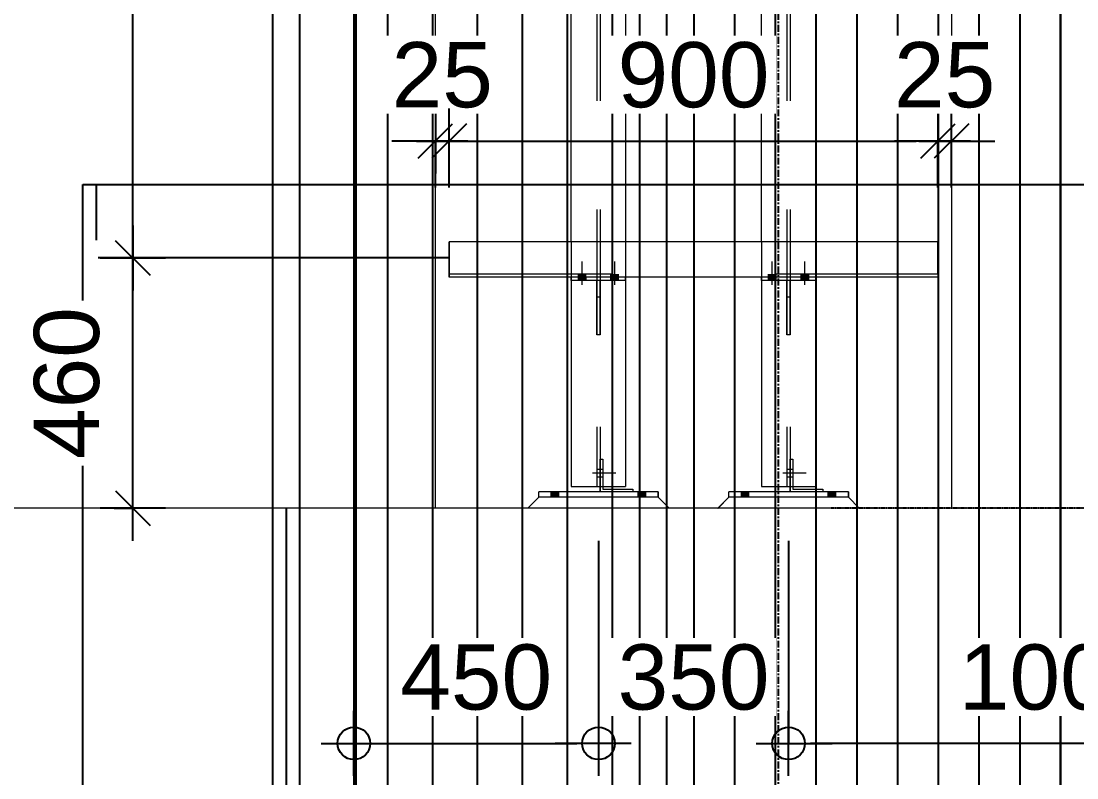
# Model space of a CAD drawing. Header units: millimetres. Extents: x 663313 to 1226001, y 1431724 to 1620898.
# Drawn here: x 1044069 to 1046013, y 1513459 to 1514852 of the extents above; entities that cross this region are included whole.
import ezdxf

# ---------------------------------------------------------------- set-up
doc = ezdxf.new("R2010")
doc.units = ezdxf.units.MM
for name, pattern in [('Grid Line', [22.225, 12.7, -3.175, 3.175, -3.175]), ('HIDDEN', [0.375, 0.25, -0.125]), ('XKITLINE00', [0]), ('XKITLINE02', [4, 2, -2])]:
    doc.linetypes.add(name, pattern=pattern)
doc.layers.add('000 - 0_HIDE_OBJ_FRAMING_DEF_SUB', color=7, linetype='Continuous', plot=False)
for name, color, linetype, lineweight in [('A-FLOR-E', 7, 'Continuous', 9), ('A-GENM', 7, 'Continuous', 9), ('Bolt', 7, 'Continuous', 0), ('Part', 7, 'Continuous', 0)]:
    doc.layers.add(name, color=color, linetype=linetype, lineweight=lineweight)
doc.styles.add('Arial', font='arial.ttf')
doc.dimstyles.new('Dim - 40 - Cen', dxfattribs={"dimscale": 0.04, "dimtxt": 3, "dimasz": 1, "dimexe": 0, "dimexo": 2.5, "dimgap": 1.5, "dimtad": 1, "dimdec": 0, "dimlfac": 1000, "dimzin": 1, "dimdsep": 46, "dimtxsty": 'Arial', "dimblk": 'CEN1', "dimcen": 0.09, "dimclrd": 7, "dimclre": 7, "dimclrt": 7, "dimadec": 0, "dimazin": 0, "dimtfac": 1, "dimtdec": 0, "dimtix": 1, "dimtofl": 0, "dimtmove": 2, "dimatfit": 3, "dimfxl": 1, "dimtfill": 1, "dimtfillclr": 256, "dimtolj": 1, "dimtzin": 0, "dimarcsym": 0})
doc.dimstyles.new('Dim - 40 - End', dxfattribs={"dimscale": 0.04, "dimtxt": 3, "dimasz": 1, "dimexe": 0, "dimexo": 2.5, "dimgap": 1.5, "dimtad": 1, "dimdec": 0, "dimlfac": 1000, "dimzin": 1, "dimdsep": 46, "dimtxsty": 'Arial', "dimblk": 'END', "dimcen": 0.09, "dimclrd": 7, "dimclre": 7, "dimclrt": 7, "dimadec": 0, "dimazin": 0, "dimtfac": 1, "dimtdec": 0, "dimtix": 1, "dimtofl": 0, "dimtmove": 2, "dimatfit": 3, "dimfxl": 1, "dimtfill": 1, "dimtfillclr": 256, "dimtolj": 1, "dimtzin": 0, "dimarcsym": 0})

# ---------------------------------------------------------------- blocks, each defined once
blk = doc.blocks.new('END')
at = {"color": 7}
for p, q in [((0, 1.5), (0, -1.5)), ((-0.795, -0.795), (0.795, 0.795)), ((1.5, 0), (-1.5, 0))]:
    blk.add_line(p, q, dxfattribs=at)
blk = doc.blocks.new('*D5244')
at = {"layer": '000 - 0_HIDE_OBJ_FRAMING_DEF_SUB', "color": 7, "lineweight": -2, "transparency": 16777216}
for p, q in [((1044182.8, 1512687.7), (1044182.8, 1514550.8)), ((1044182.8, 1514550.8), (1044207.7, 1514550.8)), ((1044207.8, 1514448.1), (1044207.8, 1514550.8))]:
    blk.add_line(p, q, dxfattribs=at)
at = {"layer": 'Defpoints', "color": 7, "transparency": 16777216}
for p in [(1044207.8, 1514550.8), (1044207.8, 1514448), (1044182.8, 1512687.6)]:
    blk.add_point(p, dxfattribs=at)
at = {"layer": '000 - 0_HIDE_OBJ_FRAMING_DEF_SUB', "color": 7, "lineweight": -2, "transparency": 16777216, "xscale": 0.04, "yscale": 0.04, "zscale": 0.04, "rotation": 180}
blk.add_blockref('END', (1044182.8, 1514550.8), dxfattribs=at)
at = {"layer": '000 - 0_HIDE_OBJ_FRAMING_DEF_SUB', "color": 7, "lineweight": -2, "transparency": 16777216, "xscale": 0.04, "yscale": 0.04, "zscale": 0.04}
blk.add_blockref('END', (1044207.8, 1514550.8), dxfattribs=at)
at = {"layer": '000 - 0_HIDE_OBJ_FRAMING_DEF_SUB', "color": 7, "transparency": 16777216, "insert": (1044195.3, 1514550.9), "char_height": 0.12, "attachment_point": 5, "style": 'Arial', "bg_fill": 3, "box_fill_scale": 1.1, "bg_fill_color": 256, "bg_fill_true_color": 13158600, "bg_fill_transparency": 0}
blk.add_mtext('\\A1;25000', dxfattribs=at)
blk = doc.blocks.new('*D5245')
at = {"layer": '000 - 0_HIDE_OBJ_FRAMING_DEF_SUB', "color": 7, "lineweight": -2, "transparency": 16777216}
for p, q in [((1044207.8, 1514448.1), (1044207.8, 1514550.8)), ((1044207.8, 1514550.8), (1046907.7, 1514550.8)), ((1046907.8, 1514448.1), (1046907.8, 1514550.8))]:
    blk.add_line(p, q, dxfattribs=at)
at = {"layer": 'Defpoints', "color": 7, "transparency": 16777216}
for p in [(1046907.8, 1514550.8), (1044207.8, 1514448), (1046907.8, 1514448)]:
    blk.add_point(p, dxfattribs=at)
at = {"layer": '000 - 0_HIDE_OBJ_FRAMING_DEF_SUB', "color": 7, "lineweight": -2, "transparency": 16777216, "xscale": 0.04, "yscale": 0.04, "zscale": 0.04, "rotation": 180}
blk.add_blockref('END', (1044207.8, 1514550.8), dxfattribs=at)
at = {"layer": '000 - 0_HIDE_OBJ_FRAMING_DEF_SUB', "color": 7, "lineweight": -2, "transparency": 16777216, "xscale": 0.04, "yscale": 0.04, "zscale": 0.04}
blk.add_blockref('END', (1046907.8, 1514550.8), dxfattribs=at)
at = {"layer": '000 - 0_HIDE_OBJ_FRAMING_DEF_SUB', "color": 7, "transparency": 16777216, "insert": (1045557.8, 1514550.9), "char_height": 0.12, "attachment_point": 5, "style": 'Arial', "bg_fill": 3, "box_fill_scale": 1.1, "bg_fill_color": 256, "bg_fill_true_color": 13158600, "bg_fill_transparency": 0}
blk.add_mtext('\\A1;2700000', dxfattribs=at)
blk = doc.blocks.new('GM_Louver Grill Vertical Z1 - Z Profile-V256-ENT 4 ELE-2 sheet')
at = {"layer": '000 - 0_HIDE_OBJ_FRAMING_DEF_SUB', "color": 7}
blk.add_line((-142238.2, 105670), (-142238.2, 110050), dxfattribs=at)
blk = doc.blocks.new('5')
at = {"layer": '000 - 0_HIDE_OBJ_FRAMING_DEF_SUB', "color": 7}
for p, q in [((1849149.8, 110050), (1849149.8, 105670)), ((1849726.1, 105670), (1849726.1, 110050)), ((1849826.1, 105670), (1849826.1, 110050))]:
    blk.add_line(p, q, dxfattribs=at)
for points in [[(1849776.1, 110050), (1849099.8, 110050), (1849099.8, 105670), (1849776.1, 105670)], [(1849776.1, 110050), (1851276.1, 110050), (1851276.1, 105670), (1849776.1, 105670)]]:
    blk.add_lwpolyline(points, close=True, dxfattribs=at)
at = {"layer": 'A-GENM', "color": 7}
for p in [(1991550.2, 0), (1991633, 0), (1991715.8, 0), (1991798.6, 0), (1991881.5, 0), (1992114.3, 0), (1992189.3, 0), (1992264.3, 0), (1992339.3, 0), (1992414.3, 0), (1992489.3, 0), (1992564.3, 0), (1992639.3, 0), (1992714.3, 0), (1992789.3, 0)]:
    blk.add_blockref('GM_Louver Grill Vertical Z1 - Z Profile-V256-ENT 4 ELE-2 sheet', p, dxfattribs=at)
blk = doc.blocks.new('CEN1')
at = {"color": 7}
for p, q in [((0, 1.5), (0, -1.5)), ((1.5, 0), (-1.5, 0))]:
    blk.add_line(p, q, dxfattribs=at)
blk.add_circle((0, 0), 0.75, dxfattribs=at)
blk = doc.blocks.new('*D5131')
at = {"layer": '000 - 0_HIDE_OBJ_FRAMING_DEF_SUB', "color": 7, "lineweight": -2, "transparency": 16777216}
for p, q in [((13.5346, -0.1765), (13.5346, -0.4329)), ((14.5343, -0.2775), (14.5343, -0.4329)), ((14.4943, -0.4329), (13.5746, -0.4329))]:
    blk.add_line(p, q, dxfattribs=at)
at = {"layer": 'Defpoints', "color": 7, "transparency": 16777216}
for p in [(13.5346, -0.0765), (14.5343, -0.1775), (13.5346, -0.4329)]:
    blk.add_point(p, dxfattribs=at)
at = {"layer": '000 - 0_HIDE_OBJ_FRAMING_DEF_SUB', "color": 7, "lineweight": -2, "transparency": 16777216, "xscale": 0.04, "yscale": 0.04, "zscale": 0.04, "rotation": 180}
blk.add_blockref('CEN1', (13.5346, -0.4329), dxfattribs=at)
at = {"layer": '000 - 0_HIDE_OBJ_FRAMING_DEF_SUB', "color": 7, "lineweight": -2, "transparency": 16777216, "xscale": 0.04, "yscale": 0.04, "zscale": 0.04}
blk.add_blockref('CEN1', (14.5343, -0.4329), dxfattribs=at)
at = {"layer": '000 - 0_HIDE_OBJ_FRAMING_DEF_SUB', "color": 7, "transparency": 16777216, "insert": (14.0344, -0.3116), "char_height": 0.12, "attachment_point": 5, "style": 'Arial', "bg_fill": 3, "box_fill_scale": 1.1, "bg_fill_color": 256, "bg_fill_true_color": 13158600, "bg_fill_transparency": 0}
blk.add_mtext('\\A1;1000', dxfattribs=at)
blk = doc.blocks.new('*A15523451')
at = {"layer": 'Bolt'}
for points in [[(268.458, 157.265), (268.458, 157.225), (268.365, 157.225), (268.365, 157.265)], [(268.459, 157.225), (268.459, 157.185), (268.365, 157.185), (268.365, 157.225)], [(268.858, 157.265), (268.858, 157.225), (268.765, 157.225), (268.765, 157.265)], [(268.859, 157.225), (268.859, 157.185), (268.765, 157.185), (268.765, 157.225)]]:
    blk.add_hatch(color=7, dxfattribs=at).paths.add_polyline_path(points, flags=17)
at = {"layer": 'Bolt', "color": 7, "linetype": 'XKITLINE00', "lineweight": 0}
for p, q in [((268.412, 157.132), (268.412, 157.418)), ((268.812, 157.132), (268.812, 157.418)), ((268.365, 157.225), (268.365, 157.265)), ((268.365, 157.185), (268.365, 157.225)), ((268.458, 157.225), (268.458, 157.265)), ((268.459, 157.185), (268.459, 157.225)), ((268.765, 157.225), (268.765, 157.265)), ((268.765, 157.185), (268.765, 157.225)), ((268.858, 157.225), (268.858, 157.265)), ((268.859, 157.185), (268.859, 157.225))]:
    blk.add_line(p, q, dxfattribs=at)
blk = doc.blocks.new('*A15533452')
at = {"layer": 'Part', "color": 7, "linetype": 'XKITLINE00', "lineweight": 0}
for p, q in [((268.591434, 156.985138), (268.591434, 157.185138)), ((268.631434, 157.185138), (268.591434, 157.185138)), ((268.631434, 156.985138), (268.631434, 157.185138)), ((268.63202, 156.518471), (268.63202, 157.185138)), ((268.591873, 156.518471), (268.591434, 156.985138)), ((268.591434, 156.985138), (268.631434, 156.985138)), ((268.631434, 156.985138), (268.631873, 156.518471)), ((268.63202, 156.518471), (268.591873, 156.518471)), ((268.631873, 156.518471), (268.63202, 156.518471))]:
    blk.add_line(p, q, dxfattribs=at)
at = {"layer": 'Part', "color": 7, "linetype": 'XKITLINE02', "lineweight": 0}
for p, q in [((268.591434, 157.185138), (268.59202, 157.185138)), ((268.59202, 157.185138), (268.59202, 156.518471)), ((268.631434, 157.185138), (268.63202, 157.185138)), ((268.63202, 157.185138), (268.631434, 157.185138)), ((268.59202, 156.518471), (268.591873, 156.518471))]:
    blk.add_line(p, q, dxfattribs=at)
blk = doc.blocks.new('*A15543453')
at = {"layer": 'Part', "color": 7, "linetype": 'XKITLINE00', "lineweight": 0}
for p, q in [((268.278101, 157.185138), (268.278101, 157.225138)), ((268.944768, 157.185138), (268.278101, 157.185138)), ((268.944768, 157.185138), (268.944768, 157.225138)), ((268.945353, 157.185138), (268.944768, 157.185138)), ((268.945353, 157.185138), (268.944768, 157.185138)), ((268.945353, 157.225138), (268.945353, 157.185138))]:
    blk.add_line(p, q, dxfattribs=at)
at = {"layer": 'Part', "color": 7, "linetype": 'XKITLINE02', "lineweight": 0}
for p, q in [((268.945353, 157.225138), (268.278101, 157.225138)), ((268.278686, 157.185138), (268.278686, 157.225138)), ((268.944768, 157.225138), (268.945353, 157.225138))]:
    blk.add_line(p, q, dxfattribs=at)
blk = doc.blocks.new('*A15553454')
at = {"layer": 'Bolt'}
for points in [[(270.792, 157.265), (270.792, 157.225), (270.698, 157.225), (270.698, 157.265)], [(270.792, 157.225), (270.792, 157.185), (270.698, 157.185), (270.698, 157.225)], [(271.192, 157.265), (271.192, 157.225), (271.098, 157.225), (271.098, 157.265)], [(271.192, 157.225), (271.192, 157.185), (271.098, 157.185), (271.098, 157.225)]]:
    blk.add_hatch(color=7, dxfattribs=at).paths.add_polyline_path(points, flags=17)
at = {"layer": 'Bolt', "color": 7, "linetype": 'XKITLINE00', "lineweight": 0}
for p, q in [((270.745, 157.132), (270.745, 157.418)), ((271.145, 157.132), (271.145, 157.418)), ((270.698, 157.225), (270.698, 157.265)), ((270.698, 157.185), (270.698, 157.225)), ((270.792, 157.225), (270.792, 157.265)), ((270.792, 157.185), (270.792, 157.225)), ((271.098, 157.225), (271.098, 157.265)), ((271.098, 157.185), (271.098, 157.225)), ((271.192, 157.225), (271.192, 157.265)), ((271.192, 157.185), (271.192, 157.225))]:
    blk.add_line(p, q, dxfattribs=at)
blk = doc.blocks.new('*A15563455')
at = {"layer": 'Part', "color": 7, "linetype": 'XKITLINE00', "lineweight": 0}
for p, q in [((270.924767, 156.985138), (270.924767, 157.185138)), ((270.964767, 157.185138), (270.924767, 157.185138)), ((270.964767, 156.985138), (270.964767, 157.185138)), ((270.965352, 156.518471), (270.965352, 157.185138)), ((270.925206, 156.518471), (270.924767, 156.985138)), ((270.924767, 156.985138), (270.964767, 156.985138)), ((270.964767, 156.985138), (270.965206, 156.518471)), ((270.965352, 156.518471), (270.925206, 156.518471)), ((270.965206, 156.518471), (270.965352, 156.518471))]:
    blk.add_line(p, q, dxfattribs=at)
at = {"layer": 'Part', "color": 7, "linetype": 'XKITLINE02', "lineweight": 0}
for p, q in [((270.924767, 157.185138), (270.925352, 157.185138)), ((270.925352, 157.185138), (270.925352, 156.518471)), ((270.964767, 157.185138), (270.965352, 157.185138)), ((270.965352, 157.185138), (270.964767, 157.185138)), ((270.925352, 156.518471), (270.925206, 156.518471))]:
    blk.add_line(p, q, dxfattribs=at)
blk = doc.blocks.new('*A15573456')
at = {"layer": 'Part', "color": 7, "linetype": 'XKITLINE00', "lineweight": 0}
for p, q in [((270.611434, 157.185138), (270.611434, 157.225138)), ((271.2781, 157.185138), (270.611434, 157.185138)), ((271.2781, 157.185138), (271.2781, 157.225138)), ((271.278686, 157.185138), (271.2781, 157.185138)), ((271.278686, 157.185138), (271.2781, 157.185138)), ((271.278686, 157.225138), (271.278686, 157.185138))]:
    blk.add_line(p, q, dxfattribs=at)
at = {"layer": 'Part', "color": 7, "linetype": 'XKITLINE02', "lineweight": 0}
for p, q in [((271.278686, 157.225138), (270.611434, 157.225138)), ((270.612019, 157.185138), (270.612019, 157.225138)), ((271.2781, 157.225138), (271.278686, 157.225138))]:
    blk.add_line(p, q, dxfattribs=at)
blk = doc.blocks.new('*A15583457')
at = {"layer": 'Bolt'}
for points in [[(268.126, 154.592), (268.126, 154.525), (268.032, 154.525), (268.032, 154.592)], [(269.192, 154.592), (269.192, 154.525), (269.099, 154.525), (269.099, 154.592)]]:
    blk.add_hatch(color=7, dxfattribs=at).paths.add_polyline_path(points, flags=17)
at = {"layer": 'Bolt', "color": 7, "linetype": 'XKITLINE00', "lineweight": 0}
for p, q in [((268.032, 154.525), (268.032, 154.592)), ((268.079, 154.525), (268.079, 154.592)), ((268.126, 154.525), (268.126, 154.592)), ((269.099, 154.525), (269.099, 154.592)), ((269.146, 154.525), (269.146, 154.592)), ((269.192, 154.525), (269.192, 154.592))]:
    blk.add_line(p, q, dxfattribs=at)
blk = doc.blocks.new('*A15593458')
at = {"layer": 'Bolt', "color": 7, "linetype": 'XKITLINE02', "lineweight": 0}
for p, q in [((268.592229, 154.871804), (268.632229, 154.871804)), ((268.632168, 154.871804), (268.665502, 154.871804)), ((268.539463, 154.825138), (268.825597, 154.825138)), ((268.592297, 154.778471), (268.632297, 154.778471)), ((268.632358, 154.778471), (268.665692, 154.778471))]:
    blk.add_line(p, q, dxfattribs=at)
blk = doc.blocks.new('*A15603459')
at = {"layer": 'Part', "color": 7, "linetype": 'XKITLINE02', "lineweight": 0}
for p, q in [((268.632117, 154.991804), (268.665743, 154.991804)), ((268.632117, 154.991804), (268.632117, 154.658471)), ((268.63241, 154.591804), (268.63241, 154.991804)), ((268.66545, 154.991804), (268.66545, 154.658471)), ((268.665743, 154.991804), (268.665743, 154.658471)), ((269.03241, 154.591804), (268.632117, 154.591804))]:
    blk.add_line(p, q, dxfattribs=at)
at = {"layer": 'Part', "color": 7, "linetype": 'XKITLINE00', "lineweight": 0}
for p, q in [((268.632117, 154.658471), (268.632117, 154.591804)), ((268.66545, 154.658471), (268.66545, 154.625138)), ((268.66545, 154.625138), (269.032117, 154.625138)), ((268.665743, 154.658471), (268.665743, 154.625138)), ((269.032117, 154.625138), (269.03241, 154.625138)), ((269.03241, 154.625138), (269.032117, 154.625138)), ((269.032117, 154.625138), (269.032117, 154.591804)), ((269.03241, 154.625138), (269.03241, 154.591804))]:
    blk.add_line(p, q, dxfattribs=at)
blk = doc.blocks.new('*A15613460')
at = {"layer": 'Part', "color": 7, "linetype": 'XKITLINE00', "lineweight": 0}
for p, q in [((267.878662, 154.525138), (267.745231, 154.391804)), ((269.345328, 154.525138), (267.878662, 154.525138)), ((269.345865, 154.525138), (269.345328, 154.525138)), ((269.345328, 154.525138), (269.478564, 154.391804)), ((269.479296, 154.391804), (269.345865, 154.525138))]:
    blk.add_line(p, q, dxfattribs=at)
at = {"layer": 'Part', "color": 7, "linetype": 'XKITLINE02', "lineweight": 0}
for p, q in [((267.745963, 154.391804), (267.879198, 154.525138)), ((269.345865, 154.525138), (269.345328, 154.525138)), ((267.745231, 154.391804), (267.745963, 154.391804)), ((269.479296, 154.391804), (267.745231, 154.391804))]:
    blk.add_line(p, q, dxfattribs=at)
blk = doc.blocks.new('*A15623461')
at = {"layer": 'Part', "color": 7, "linetype": 'XKITLINE00', "lineweight": 0}
for p, q in [((269.345865, 154.591804), (267.878662, 154.591804)), ((267.878662, 154.525138), (267.878662, 154.591804)), ((269.345328, 154.591804), (269.345865, 154.591804)), ((269.345328, 154.591804), (269.345328, 154.525138)), ((269.345865, 154.525138), (269.345865, 154.591804)), ((269.345865, 154.525138), (267.878662, 154.525138)), ((269.345328, 154.525138), (269.345865, 154.525138))]:
    blk.add_line(p, q, dxfattribs=at)
at = {"layer": 'Part', "color": 7, "linetype": 'XKITLINE02', "lineweight": 0}
blk.add_line((267.879198, 154.525138), (267.879198, 154.591804), dxfattribs=at)
blk = doc.blocks.new('*A15633462')
at = {"layer": 'Bolt'}
for points in [[(270.459, 154.592), (270.459, 154.525), (270.366, 154.525), (270.366, 154.592)], [(271.526, 154.592), (271.526, 154.525), (271.432, 154.525), (271.432, 154.592)]]:
    blk.add_hatch(color=7, dxfattribs=at).paths.add_polyline_path(points, flags=17)
at = {"layer": 'Bolt', "color": 7, "linetype": 'XKITLINE00', "lineweight": 0}
for p, q in [((270.366, 154.525), (270.366, 154.592)), ((270.412, 154.525), (270.412, 154.592)), ((270.459, 154.525), (270.459, 154.592)), ((271.432, 154.525), (271.432, 154.592)), ((271.479, 154.525), (271.479, 154.592)), ((271.526, 154.525), (271.526, 154.592))]:
    blk.add_line(p, q, dxfattribs=at)
blk = doc.blocks.new('*A15643463')
at = {"layer": 'Bolt', "color": 7, "linetype": 'XKITLINE02', "lineweight": 0}
for p, q in [((270.925562, 154.871804), (270.965562, 154.871804)), ((270.965501, 154.871804), (270.998834, 154.871804)), ((270.872796, 154.825138), (271.158929, 154.825138)), ((270.92563, 154.778471), (270.96563, 154.778471)), ((270.965691, 154.778471), (270.999024, 154.778471))]:
    blk.add_line(p, q, dxfattribs=at)
blk = doc.blocks.new('*A15653464')
at = {"layer": 'Part', "color": 7, "linetype": 'XKITLINE02', "lineweight": 0}
for p, q in [((270.96545, 154.991804), (270.999076, 154.991804)), ((270.96545, 154.991804), (270.96545, 154.658471)), ((270.965742, 154.591804), (270.965742, 154.991804)), ((270.998783, 154.991804), (270.998783, 154.658471)), ((270.999076, 154.991804), (270.999076, 154.658471)), ((271.365742, 154.591804), (270.96545, 154.591804))]:
    blk.add_line(p, q, dxfattribs=at)
at = {"layer": 'Part', "color": 7, "linetype": 'XKITLINE00', "lineweight": 0}
for p, q in [((270.96545, 154.658471), (270.96545, 154.591804)), ((270.998783, 154.658471), (270.998783, 154.625138)), ((270.998783, 154.625138), (271.36545, 154.625138)), ((270.999076, 154.658471), (270.999076, 154.625138)), ((271.36545, 154.625138), (271.365742, 154.625138)), ((271.365742, 154.625138), (271.36545, 154.625138)), ((271.36545, 154.625138), (271.36545, 154.591804)), ((271.365742, 154.625138), (271.365742, 154.591804))]:
    blk.add_line(p, q, dxfattribs=at)
blk = doc.blocks.new('*A15663465')
at = {"layer": 'Part', "color": 7, "linetype": 'XKITLINE00', "lineweight": 0}
for p, q in [((270.211995, 154.525138), (270.078564, 154.391804)), ((271.678661, 154.525138), (270.211995, 154.525138)), ((271.679197, 154.525138), (271.678661, 154.525138)), ((271.678661, 154.525138), (271.811897, 154.391804)), ((271.812628, 154.391804), (271.679197, 154.525138))]:
    blk.add_line(p, q, dxfattribs=at)
at = {"layer": 'Part', "color": 7, "linetype": 'XKITLINE02', "lineweight": 0}
for p, q in [((270.079295, 154.391804), (270.212531, 154.525138)), ((271.679197, 154.525138), (271.678661, 154.525138)), ((270.078564, 154.391804), (270.079295, 154.391804)), ((271.812628, 154.391804), (270.078564, 154.391804))]:
    blk.add_line(p, q, dxfattribs=at)
blk = doc.blocks.new('*A15673466')
at = {"layer": 'Part', "color": 7, "linetype": 'XKITLINE00', "lineweight": 0}
for p, q in [((271.679197, 154.591804), (270.211995, 154.591804)), ((270.211995, 154.525138), (270.211995, 154.591804)), ((271.678661, 154.591804), (271.679197, 154.591804)), ((271.678661, 154.591804), (271.678661, 154.525138)), ((271.679197, 154.525138), (271.679197, 154.591804)), ((271.679197, 154.525138), (270.211995, 154.525138)), ((271.678661, 154.525138), (271.679197, 154.525138))]:
    blk.add_line(p, q, dxfattribs=at)
at = {"layer": 'Part', "color": 7, "linetype": 'XKITLINE02', "lineweight": 0}
blk.add_line((270.212531, 154.525138), (270.212531, 154.591804), dxfattribs=at)
blk = doc.blocks.new('*A15683467')
at = {"layer": 'Part', "color": 7, "linetype": 'XKITLINE00', "lineweight": 0}
for p, q in [((266.778108, 157.225138), (266.778108, 157.658471)), ((266.778108, 157.658471), (266.778147, 157.658471)), ((272.778668, 157.658471), (266.778108, 157.658471)), ((272.778059, 157.658471), (272.778059, 157.225138)), ((272.778629, 157.265138), (272.778629, 157.658471)), ((272.778668, 157.225138), (266.778108, 157.225138)), ((272.778629, 157.265138), (272.778059, 157.265138)), ((272.778098, 157.265138), (272.778629, 157.265138)), ((272.778668, 157.265138), (272.778668, 157.225138))]:
    blk.add_line(p, q, dxfattribs=at)
at = {"layer": 'Part', "color": 7, "linetype": 'XKITLINE02', "lineweight": 0}
for p, q in [((266.778147, 157.658471), (266.778147, 157.265138)), ((266.778678, 157.265138), (266.778678, 157.658471)), ((266.778678, 157.658471), (266.778717, 157.658471)), ((266.778717, 157.658471), (266.778717, 157.225138)), ((272.778098, 157.658471), (272.778059, 157.658471)), ((272.778098, 157.265138), (272.778098, 157.658471)), ((272.778668, 157.658471), (272.778629, 157.658471)), ((272.778668, 157.658471), (272.778668, 157.265138)), ((266.778717, 157.225138), (266.778108, 157.225138)), ((266.778147, 157.265138), (266.778678, 157.265138)), ((272.778059, 157.265138), (266.778147, 157.265138))]:
    blk.add_line(p, q, dxfattribs=at)
blk = doc.blocks.new('*A28393258')
at = {"layer": 'Part', "color": 7, "linetype": 'XKITLINE00', "lineweight": 0}
for p, q in [((285.979566, 90.984542), (285.979566, 103.584542)), ((285.979566, 103.584542), (286.979566, 103.584542)), ((286.979566, 103.584542), (286.979566, 90.984542)), ((285.979566, 90.274542), (285.979566, 86.484542)), ((286.979566, 90.274542), (286.979566, 86.484542)), ((285.979566, 86.484542), (286.979566, 86.484542))]:
    blk.add_line(p, q, dxfattribs=at)
at = {"layer": 'Part', "color": 7, "linetype": 'XKITLINE02', "lineweight": 0}
for p, q in [((286.449566, 103.584542), (286.449566, 86.484542)), ((286.509566, 103.584542), (286.509566, 86.484542)), ((285.979566, 90.984542), (285.979566, 90.274542)), ((286.979566, 90.984542), (286.979566, 90.274542))]:
    blk.add_line(p, q, dxfattribs=at)
blk = doc.blocks.new('*D5132')
at = {"layer": '000 - 0_HIDE_OBJ_FRAMING_DEF_SUB', "color": 7, "lineweight": -2, "transparency": 16777216}
for p, q in [((13.1846, -0.06), (13.1846, -0.4329)), ((13.5346, -0.06), (13.5346, -0.4329)), ((13.1446, -0.4329), (13.1046, -0.4329)), ((13.5746, -0.4329), (13.6146, -0.4329))]:
    blk.add_line(p, q, dxfattribs=at)
at = {"layer": 'Defpoints', "color": 7, "transparency": 16777216}
for p in [(13.1846, 0.04), (13.5346, 0.04), (13.1846, -0.4329)]:
    blk.add_point(p, dxfattribs=at)
at = {"layer": '000 - 0_HIDE_OBJ_FRAMING_DEF_SUB', "color": 7, "lineweight": -2, "transparency": 16777216, "xscale": 0.04, "yscale": 0.04, "zscale": 0.04}
blk.add_blockref('CEN1', (13.1846, -0.4329), dxfattribs=at)
at = {"layer": '000 - 0_HIDE_OBJ_FRAMING_DEF_SUB', "color": 7, "lineweight": -2, "transparency": 16777216, "xscale": 0.04, "yscale": 0.04, "zscale": 0.04, "rotation": 180}
blk.add_blockref('CEN1', (13.5346, -0.4329), dxfattribs=at)
at = {"layer": '000 - 0_HIDE_OBJ_FRAMING_DEF_SUB', "color": 7, "transparency": 16777216, "insert": (13.3596, -0.3116), "char_height": 0.12, "attachment_point": 5, "style": 'Arial', "bg_fill": 3, "box_fill_scale": 1.1, "bg_fill_color": 256, "bg_fill_true_color": 13158600, "bg_fill_transparency": 0}
blk.add_mtext('\\A1;350', dxfattribs=at)
blk = doc.blocks.new('*D5133')
at = {"layer": '000 - 0_HIDE_OBJ_FRAMING_DEF_SUB', "color": 7, "lineweight": -2, "transparency": 16777216}
for p, q in [((13.1846, -0.06), (13.1846, -0.4329)), ((12.7343, -0.2478), (12.7343, -0.4329)), ((12.7743, -0.4329), (13.1446, -0.4329))]:
    blk.add_line(p, q, dxfattribs=at)
at = {"layer": 'Defpoints', "color": 7, "transparency": 16777216}
for p in [(13.1846, 0.04), (12.7343, -0.1478), (13.1846, -0.4329)]:
    blk.add_point(p, dxfattribs=at)
at = {"layer": '000 - 0_HIDE_OBJ_FRAMING_DEF_SUB', "color": 7, "lineweight": -2, "transparency": 16777216, "xscale": 0.04, "yscale": 0.04, "zscale": 0.04, "rotation": 180}
blk.add_blockref('CEN1', (12.7343, -0.4329), dxfattribs=at)
at = {"layer": '000 - 0_HIDE_OBJ_FRAMING_DEF_SUB', "color": 7, "lineweight": -2, "transparency": 16777216, "xscale": 0.04, "yscale": 0.04, "zscale": 0.04}
blk.add_blockref('CEN1', (13.1846, -0.4329), dxfattribs=at)
at = {"layer": '000 - 0_HIDE_OBJ_FRAMING_DEF_SUB', "color": 7, "transparency": 16777216, "insert": (12.9594, -0.3116), "char_height": 0.12, "attachment_point": 5, "style": 'Arial', "bg_fill": 3, "box_fill_scale": 1.1, "bg_fill_color": 256, "bg_fill_true_color": 13158600, "bg_fill_transparency": 0}
blk.add_mtext('\\A1;450', dxfattribs=at)
blk = doc.blocks.new('*D5134')
at = {"layer": '000 - 0_HIDE_OBJ_FRAMING_DEF_SUB', "color": 7, "lineweight": -2, "transparency": 16777216}
for p, q in [((12.2929, 0.4605), (12.3272, 0.4605)), ((12.3272, 0.04), (12.3272, 0.4205)), ((12.2929, 0), (12.3272, 0))]:
    blk.add_line(p, q, dxfattribs=at)
at = {"layer": 'Defpoints', "color": 7, "transparency": 16777216}
for p in [(12.3272, 0.4605), (12.3929, 0.4605), (12.3929, 0)]:
    blk.add_point(p, dxfattribs=at)
at = {"layer": '000 - 0_HIDE_OBJ_FRAMING_DEF_SUB', "color": 7, "lineweight": -2, "transparency": 16777216, "xscale": 0.04, "yscale": 0.04, "zscale": 0.04}
for p, rotation in [((12.3272, 0.4605), 90), ((12.3272, 0), 270)]:
    blk.add_blockref('END', p, dxfattribs=dict(at, rotation=rotation))
at = {"layer": '000 - 0_HIDE_OBJ_FRAMING_DEF_SUB', "color": 7, "transparency": 16777216, "insert": (12.2059, 0.2302), "char_height": 0.12, "attachment_point": 5, "rotation": 90, "style": 'Arial', "bg_fill": 3, "box_fill_scale": 1.1, "bg_fill_color": 256, "bg_fill_true_color": 13158600, "bg_fill_transparency": 0}
blk.add_mtext('\\A1;460', dxfattribs=at)
blk = doc.blocks.new('*D5135')
at = {"layer": '000 - 0_HIDE_OBJ_FRAMING_DEF_SUB', "color": 7, "lineweight": -2, "transparency": 16777216}
for p, q in [((12.6615, 1.79), (12.3272, 1.79)), ((12.3272, 0.5005), (12.3272, 1.75)), ((12.3146, 0.4605), (12.3272, 0.4605))]:
    blk.add_line(p, q, dxfattribs=at)
at = {"layer": 'Defpoints', "color": 7, "transparency": 16777216}
for p in [(12.3272, 1.79), (12.7615, 1.79), (12.4146, 0.4605)]:
    blk.add_point(p, dxfattribs=at)
at = {"layer": '000 - 0_HIDE_OBJ_FRAMING_DEF_SUB', "color": 7, "lineweight": -2, "transparency": 16777216, "xscale": 0.04, "yscale": 0.04, "zscale": 0.04}
for p, rotation in [((12.3272, 1.79), 90), ((12.3272, 0.4605), 270)]:
    blk.add_blockref('END', p, dxfattribs=dict(at, rotation=rotation))
at = {"layer": '000 - 0_HIDE_OBJ_FRAMING_DEF_SUB', "color": 7, "transparency": 16777216, "insert": (12.2059, 1.1252), "char_height": 0.12, "attachment_point": 5, "rotation": 90, "style": 'Arial', "bg_fill": 3, "box_fill_scale": 1.1, "bg_fill_color": 256, "bg_fill_true_color": 13158600, "bg_fill_transparency": 0}
blk.add_mtext('\\A1;1330', dxfattribs=at)
blk = doc.blocks.new('*D5151')
at = {"layer": '000 - 0_HIDE_OBJ_FRAMING_DEF_SUB', "color": 7, "lineweight": -2, "transparency": 16777216}
for p, q in [((12.8443, 0.6758), (12.8043, 0.6758)), ((12.8843, 0.59), (12.8843, 0.6758)), ((12.9096, 0.59), (12.9096, 0.6758)), ((12.9496, 0.6758), (12.9896, 0.6758))]:
    blk.add_line(p, q, dxfattribs=at)
at = {"layer": 'Defpoints', "color": 7, "transparency": 16777216}
for p in [(12.8843, 0.6758), (12.8843, 0.49), (12.9096, 0.49)]:
    blk.add_point(p, dxfattribs=at)
at = {"layer": '000 - 0_HIDE_OBJ_FRAMING_DEF_SUB', "color": 7, "lineweight": -2, "transparency": 16777216, "xscale": 0.04, "yscale": 0.04, "zscale": 0.04}
blk.add_blockref('END', (12.8843, 0.6758), dxfattribs=at)
at = {"layer": '000 - 0_HIDE_OBJ_FRAMING_DEF_SUB', "color": 7, "lineweight": -2, "transparency": 16777216, "xscale": 0.04, "yscale": 0.04, "zscale": 0.04, "rotation": 180}
blk.add_blockref('END', (12.9096, 0.6758), dxfattribs=at)
at = {"layer": '000 - 0_HIDE_OBJ_FRAMING_DEF_SUB', "color": 7, "transparency": 16777216, "insert": (12.8969, 0.797), "char_height": 0.12, "attachment_point": 5, "style": 'Arial', "bg_fill": 3, "box_fill_scale": 1.1, "bg_fill_color": 256, "bg_fill_true_color": 13158600, "bg_fill_transparency": 0}
blk.add_mtext('\\A1;25', dxfattribs=at)
blk = doc.blocks.new('*D5152')
at = {"layer": '000 - 0_HIDE_OBJ_FRAMING_DEF_SUB', "color": 7, "lineweight": -2, "transparency": 16777216}
for p, q in [((12.9095, 0.59), (12.9095, 0.6758)), ((12.9495, 0.6758), (13.7695, 0.6758)), ((13.8095, 0.59), (13.8095, 0.6758))]:
    blk.add_line(p, q, dxfattribs=at)
at = {"layer": 'Defpoints', "color": 7, "transparency": 16777216}
for p in [(13.8095, 0.6758), (12.9095, 0.49), (13.8095, 0.49)]:
    blk.add_point(p, dxfattribs=at)
at = {"layer": '000 - 0_HIDE_OBJ_FRAMING_DEF_SUB', "color": 7, "lineweight": -2, "transparency": 16777216, "xscale": 0.04, "yscale": 0.04, "zscale": 0.04, "rotation": 180}
blk.add_blockref('END', (12.9095, 0.6758), dxfattribs=at)
at = {"layer": '000 - 0_HIDE_OBJ_FRAMING_DEF_SUB', "color": 7, "lineweight": -2, "transparency": 16777216, "xscale": 0.04, "yscale": 0.04, "zscale": 0.04}
blk.add_blockref('END', (13.8095, 0.6758), dxfattribs=at)
at = {"layer": '000 - 0_HIDE_OBJ_FRAMING_DEF_SUB', "color": 7, "transparency": 16777216, "insert": (13.3595, 0.797), "char_height": 0.12, "attachment_point": 5, "style": 'Arial', "bg_fill": 3, "box_fill_scale": 1.1, "bg_fill_color": 256, "bg_fill_true_color": 13158600, "bg_fill_transparency": 0}
blk.add_mtext('\\A1;900', dxfattribs=at)
blk = doc.blocks.new('*D5153')
at = {"layer": '000 - 0_HIDE_OBJ_FRAMING_DEF_SUB', "color": 7, "lineweight": -2, "transparency": 16777216}
for p, q in [((13.7695, 0.6758), (13.7295, 0.6758)), ((13.8095, 0.59), (13.8095, 0.6758)), ((13.8343, 0.59), (13.8343, 0.6758)), ((13.8743, 0.6758), (13.9143, 0.6758))]:
    blk.add_line(p, q, dxfattribs=at)
at = {"layer": 'Defpoints', "color": 7, "transparency": 16777216}
for p in [(13.8343, 0.6758), (13.8095, 0.49), (13.8343, 0.49)]:
    blk.add_point(p, dxfattribs=at)
at = {"layer": '000 - 0_HIDE_OBJ_FRAMING_DEF_SUB', "color": 7, "lineweight": -2, "transparency": 16777216, "xscale": 0.04, "yscale": 0.04, "zscale": 0.04}
blk.add_blockref('END', (13.8095, 0.6758), dxfattribs=at)
at = {"layer": '000 - 0_HIDE_OBJ_FRAMING_DEF_SUB', "color": 7, "lineweight": -2, "transparency": 16777216, "xscale": 0.04, "yscale": 0.04, "zscale": 0.04, "rotation": 180}
blk.add_blockref('END', (13.8343, 0.6758), dxfattribs=at)
at = {"layer": '000 - 0_HIDE_OBJ_FRAMING_DEF_SUB', "color": 7, "transparency": 16777216, "insert": (13.8219, 0.797), "char_height": 0.12, "attachment_point": 5, "style": 'Arial', "bg_fill": 3, "box_fill_scale": 1.1, "bg_fill_color": 256, "bg_fill_true_color": 13158600, "bg_fill_transparency": 0}
blk.add_mtext('\\A1;25', dxfattribs=at)
blk = doc.blocks.new('A$Cc1931124')
at = {"color": 7}
blk.add_line((12.6093, 0), (12.6093, -1.6955), dxfattribs=at)
at = {"layer": '000 - 0_HIDE_OBJ_FRAMING_DEF_SUB', "color": 7, "linetype": 'Grid Line'}
for p, q in [((12.7343, 9.6361), (12.7343, -1.8694)), ((14.0343, 9.6361), (14.0343, -1.8694))]:
    blk.add_line(p, q, dxfattribs=at)
at = {"layer": '000 - 0_HIDE_OBJ_FRAMING_DEF_SUB', "color": 7, "linetype": 'HIDDEN', "ltscale": 10}
blk.add_line((12.9095, 0.4605), (12.2632, 0.4605), dxfattribs=at)
at = {"layer": 'A-FLOR-E', "color": 7, "linetype": 'HIDDEN', "ltscale": 20}
for points in [[(12.8843, 0), (12.8843, 3.5), (12.5843, 3.5), (12.5843, 0)], [(14.2343, 0), (14.2343, 3.5), (13.8343, 3.5), (13.8343, 0)], [(16.4593, -0.95), (29.6603, -0.95), (29.6603, 0), (12.6343, 0)]]:
    blk.add_lwpolyline(points, dxfattribs=at)
at = {"layer": 'Part', "color": 7, "linetype": 'XKITLINE00', "lineweight": 0}
blk.add_line((12.6343, 0), (8.7543, 0), dxfattribs=at)
at = {"color": 7, "lineweight": 0}
for name, p, xscale, yscale, zscale in [('*A28393258', (-15.4634, -8.6085), 0.1, 0.1, 0.1), ('*A28393258', (-15.1134, -8.6085), 0.1, 0.1, 0.1), ('*A15683467', (-27.1072, -23.1588), 0.15, 0.15, 0.15), ('*A15523451', (-27.1072, -23.1588), 0.15, 0.15, 0.15), ('*A15553454', (-27.1072, -23.1588), 0.15, 0.15, 0.15), ('*A15543453', (-27.1072, -23.1588), 0.15, 0.15, 0.15), ('*A15533452', (-27.1072, -23.1588), 0.15, 0.15, 0.15), ('*A15573456', (-27.1072, -23.1588), 0.15, 0.15, 0.15), ('*A15563455', (-27.1072, -23.1588), 0.15, 0.15, 0.15), ('*A15603459', (-27.1072, -23.1588), 0.15, 0.15, 0.15), ('*A15653464', (-27.1072, -23.1588), 0.15, 0.15, 0.15), ('*A15593458', (-27.1072, -23.1588), 0.15, 0.15, 0.15), ('*A15643463', (-27.1072, -23.1588), 0.15, 0.15, 0.15), ('*A15613460', (-27.1072, -23.1588), 0.15, 0.15, 0.15), ('*A15623461', (-27.1072, -23.1588), 0.15, 0.15, 0.15), ('*A15583457', (-27.1072, -23.1588), 0.15, 0.15, 0.15), ('*A15663465', (-27.1072, -23.1588), 0.15, 0.15, 0.15), ('*A15673466', (-27.1072, -23.1588), 0.15, 0.15, 0.15), ('*A15633462', (-27.1072, -23.1588), 0.15, 0.15, 0.15)]:
    blk.add_blockref(name, p, dxfattribs=dict(at, xscale=xscale, yscale=yscale, zscale=zscale))
at = {"layer": '000 - 0_HIDE_OBJ_FRAMING_DEF_SUB', "color": 7}
for name, p, xscale, yscale, zscale in [('5', (-1836.5155, -106.35), 0.001, 0.001, 0.001), ('GM_Louver Grill Vertical Z1 - Z Profile-V256-ENT 4 ELE-2 sheet', (154.9768, -106.35), 0.001000000000000001, 0.001000000000000001, 0.001000000000000001)]:
    blk.add_blockref(name, p, dxfattribs=dict(at, xscale=xscale, yscale=yscale, zscale=zscale))
for base, p1, p2, dimstyle, picture, middle in [((12.8843, 0.6758), (12.9096, 0.49), (12.8843, 0.49), 'Dim - 40 - End', '*D5151', (12.8969, 0.797)), ((13.5346, -0.4329), (14.5343, -0.1775), (13.5346, -0.0765), 'Dim - 40 - Cen', '*D5131', (14.0344, -0.3116))]:
    dim = blk.add_linear_dim(base=base, p1=p1, p2=p2, dimstyle=dimstyle, override={"dimclrd": 7, "dimclre": 7, "dimclrt": 7}, dxfattribs=at)
    dim.commit()
    dim.dimension.update_dxf_attribs({"geometry": picture, "text_midpoint": middle})
dim = blk.add_linear_dim(base=(12.32720665, 0.46049998), p1=(12.39290347, 0), p2=(12.39290347, 0.46049998), angle=90, dimstyle='Dim - 40 - End', override={"dimclrd": 7, "dimclre": 7, "dimclrt": 7}, dxfattribs=at)
dim.commit()
dim.dimension.update_dxf_attribs({"geometry": '*D5134', "text_midpoint": (12.2059379, 0.23024999)})
dim = blk.add_linear_dim(base=(12.32720665, 1.79), p1=(12.41455942, 0.46049998), p2=(12.76150251, 1.79), angle=90, dimstyle='Dim - 40 - End', override={"dimclrd": 7, "dimclre": 7, "dimclrt": 7}, dxfattribs=at)
dim.commit()
dim.dimension.update_dxf_attribs({"geometry": '*D5135', "text_midpoint": (12.20589697, 1.12524999)})
for base, p1, p2, dimstyle, picture, middle in [((13.8095, 0.6758), (12.9095, 0.49), (13.8095, 0.49), 'Dim - 40 - End', '*D5152', (13.3595, 0.797)), ((13.1846, -0.4329), (13.5346, 0.04), (13.1846, 0.04), 'Dim - 40 - Cen', '*D5132', (13.3596, -0.3116))]:
    dim = blk.add_linear_dim(base=base, p1=p1, p2=p2, dimstyle=dimstyle, override={"dimclrd": 7, "dimclre": 7, "dimclrt": 7}, dxfattribs=at)
    dim.commit()
    dim.dimension.update_dxf_attribs({"geometry": picture, "text_midpoint": middle})
for base, p1, p2, dimstyle, picture, middle in [((13.8343, 0.6758), (13.8095, 0.49), (13.8343, 0.49), 'Dim - 40 - End', '*D5153', (13.8219, 0.797)), ((13.1846, -0.4329), (12.7343, -0.1478), (13.1846, 0.04), 'Dim - 40 - Cen', '*D5133', (12.9594, -0.3116))]:
    dim = blk.add_linear_dim(base=base, p1=p1, p2=p2, dimstyle=dimstyle, override={"dimclrd": 7, "dimclre": 7, "dimclrt": 7}, dxfattribs=at)
    dim.commit()
    dim.dimension.update_dxf_attribs({"geometry": picture, "text_midpoint": middle})

msp = doc.modelspace()

# ---------------------------------------------------------------- linework, layer by layer
at = {"layer": '000 - 0_HIDE_OBJ_FRAMING_DEF_SUB', "color": 7, "linetype": 'Grid Line'}
msp.add_line((1045462.7487, 1523801.2017), (1045462.7487, 1512183.0874), dxfattribs=at)
at = {"layer": '000 - 0_HIDE_OBJ_FRAMING_DEF_SUB', "color": 7, "linetype": 'Grid Line', "ltscale": 0.6}
msp.add_line((1048899.8414, 1513955.0011), (1045560.2853, 1513955.0011), dxfattribs=at)

# ---------------------------------------------------------------- dimensions: what is measured, and where the dimension line sits
at = {"layer": '000 - 0_HIDE_OBJ_FRAMING_DEF_SUB', "color": 7}
dim = msp.add_linear_dim(base=(1044207.7524, 1514550.81), p1=(1044182.7521, 1512687.6316), p2=(1044207.7524, 1514448.0011), dimstyle='Dim - 40 - End', override={"dimclrd": 7, "dimclre": 7, "dimclrt": 7}, dxfattribs=at)
dim.commit()
dim.dimension.update_dxf_attribs({"geometry": '*D5244', "text_midpoint": (1044195.2523, 1514550.9313)})

# ---------------------------------------------------------------- next in the draw order: dimensions: what is measured, and where the dimension line sits
dim = msp.add_linear_dim(base=(1046907.7524, 1514550.81), p1=(1044207.7524, 1514448.0011), p2=(1046907.7524, 1514448.0011), dimstyle='Dim - 40 - End', override={"dimclrd": 7, "dimclre": 7, "dimclrt": 7}, dxfattribs=at)
dim.commit()
dim.dimension.update_dxf_attribs({"geometry": '*D5245', "text_midpoint": (1045557.7524, 1514550.9313)})

# ---------------------------------------------------------------- next in the draw order: block references
at = {"color": 7, "xscale": 1000, "yscale": 1000, "zscale": 1000}
msp.add_blockref('A$Cc1931124', (1031947.568, 1513955.0011), dxfattribs=at)

doc.saveas('drawing.dxf')
